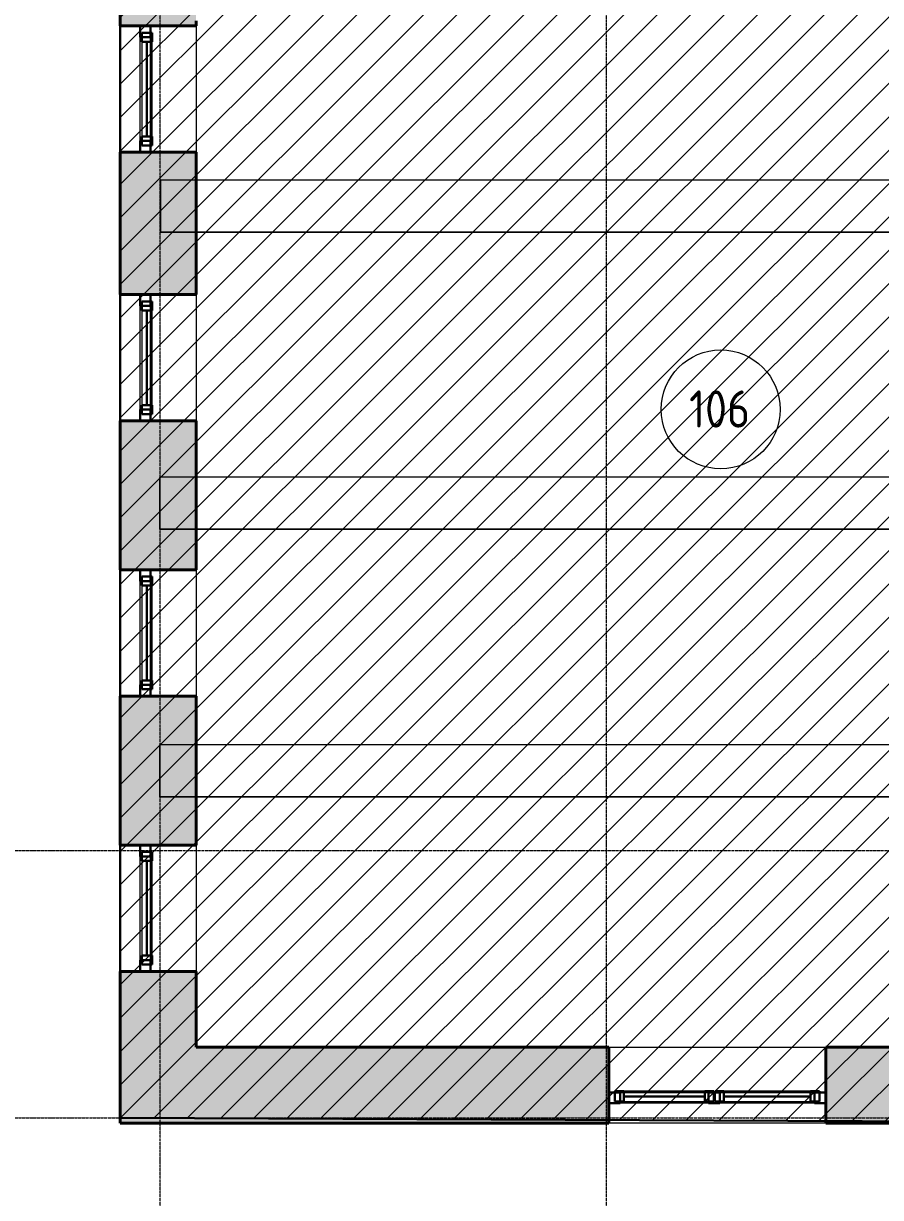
# Model space of a CAD drawing. Header units: millimetres. Extents: x -11886 to 379896, y -8130 to 47743.
# Drawn here: x -360 to 5404, y -229 to 7673 of the extents above; entities that cross this region are included whole.
import ezdxf

# ---------------------------------------------------------------- set-up
doc = ezdxf.new("R2010")
doc.units = ezdxf.units.MM
for name, pattern in [('ADSK_Линия сетки', [25, 20, -2.5, 0, -2.5]), ('ADSK_Сверху', [4.5, 3, -1.5]), ('ADSK_Снесено', [4.5, 3, -1.5])]:
    doc.linetypes.add(name, pattern=pattern)
for name, color, linetype, lineweight, true_color in [('_ Окна', 5, 'Continuous', 30, 0x0000ff), ('Витраж', 5, 'Continuous', 18, 0x0000ff), ('Окна', 5, 'Continuous', 18, 0x0000ff), ('Стены наружные', 1, 'ADSK_Снесено', 18, 0xff0000)]:
    doc.layers.add(name, color=color, linetype=linetype, lineweight=lineweight, true_color=true_color)
for name, color, linetype, lineweight in [('Каркас', 7, 'Continuous', 18), ('Марки помещений', 7, 'Continuous', 20), ('Оси', 7, 'Continuous', 9)]:
    doc.layers.add(name, color=color, linetype=linetype, lineweight=lineweight)
doc.styles.add('GOST Common_2', font='GOST_Common.ttf', dxfattribs={"width": 0.9, "height": 250})

# ---------------------------------------------------------------- blocks, each defined once
blk = doc.blocks.new('Прямоугольный импост - 70х20_56мм-1425354-01 План 1-го этажа маркировочный')
at = {"layer": 'Витраж', "color": 161, "linetype": 'ADSK_Сверху', "true_color": 0xaaaaff}
for p, q in [((495.5, 2143), (425.5, 2143)), ((425.5, 2067), (425.5, 2143)), ((495.5, 2067), (495.5, 2143)), ((425.5, 1293), (425.5, 1369)), ((495.5, 1293), (495.5, 1369)), ((425.5, 1293), (495.5, 1293))]:
    blk.add_line(p, q, dxfattribs=at)
blk = doc.blocks.new('Прямоугольный импост - 70х20_56мм-1257200-01 План 1-го этажа маркировочный')
at = {"layer": 'Витраж', "color": 161, "linetype": 'ADSK_Сверху', "true_color": 0xaaaaff}
for p, q in [((-76, 35), (0, 35)), ((0, 35), (0, -35)), ((0, -35), (-76, -35))]:
    blk.add_line(p, q, dxfattribs=at)
blk = doc.blocks.new('Прямоугольный импост - 70х20_56мм-1257201-01 План 1-го этажа маркировочный')
at = {"layer": 'Витраж', "color": 161, "linetype": 'ADSK_Сверху', "true_color": 0xaaaaff}
for p, q in [((0, 35), (-76, 35)), ((0, -35), (0, 35)), ((-76, -35), (0, -35))]:
    blk.add_line(p, q, dxfattribs=at)
blk = doc.blocks.new('Прямоугольный импост - 70х60мм-1425356-01 План 1-го этажа маркировочный')
at = {"layer": 'Витраж', "color": 161, "linetype": 'ADSK_Сверху', "true_color": 0xaaaaff}
for p, q in [((495.5, 7579.9), (425.5, 7579.9)), ((425.5, 6881.9), (425.5, 7579.9)), ((495.5, 6881.9), (495.5, 7579.9)), ((425.5, 6881.9), (495.5, 6881.9))]:
    blk.add_line(p, q, dxfattribs=at)
blk = doc.blocks.new('Прямоугольный импост - 70х20_56мм-1427660-01 План 1-го этажа маркировочный')
at = {"layer": 'Витраж', "color": 161, "linetype": 'ADSK_Сверху', "true_color": 0xaaaaff}
for p, q in [((45264.6, 355.2), (45264.6, 285.2)), ((45340.6, 355.2), (45264.6, 355.2)), ((45974.6, 355.2), (45936.6, 355.2)), ((45340.6, 285.2), (45264.6, 285.2)), ((45974.6, 285.2), (45936.6, 285.2))]:
    blk.add_line(p, q, dxfattribs=at)
blk = doc.blocks.new('Прямоугольный импост - 70х20_56мм-1427027-01 План 1-го этажа маркировочный')
at = {"layer": 'Витраж', "color": 161, "linetype": 'ADSK_Сверху', "true_color": 0xaaaaff}
for p, q in [((-76, 35), (0, 35)), ((0, 35), (0, -35)), ((0, -35), (-76, -35))]:
    blk.add_line(p, q, dxfattribs=at)
blk = doc.blocks.new('Прямоугольный импост - 70х20_56мм-1427028-01 План 1-го этажа маркировочный')
at = {"layer": 'Витраж', "color": 161, "linetype": 'ADSK_Сверху', "true_color": 0xaaaaff}
for p, q in [((0, 35), (-76, 35)), ((0, -35), (0, 35)), ((-76, -35), (0, -35))]:
    blk.add_line(p, q, dxfattribs=at)
blk = doc.blocks.new('Прямоугольный импост - 70х20_56мм-1228464-01 План 1-го этажа маркировочный')
at = {"layer": 'Витраж', "color": 161, "linetype": 'ADSK_Сверху', "true_color": 0xaaaaff}
for p, q in [((-4912.4, 43593.9), (-4912.4, 43523.9)), ((-4912.4, 43593.9), (-4836.4, 43593.9)), ((-4200.4, 43593.9), (-4162.4, 43593.9)), ((-4912.4, 43523.9), (-4836.4, 43523.9)), ((-4200.4, 43523.9), (-4162.4, 43523.9))]:
    blk.add_line(p, q, dxfattribs=at)
blk = doc.blocks.new('Прямоугольный импост - 70х76мм-1427026-01 План 1-го этажа маркировочный')
at = {"layer": 'Витраж', "color": 161, "linetype": 'ADSK_Сверху', "true_color": 0xaaaaff}
for p, q in [((-38, 35), (38, 35)), ((38, -35), (-38, -35))]:
    blk.add_line(p, q, dxfattribs=at)
blk = doc.blocks.new('Прямоугольный импост - 70х60мм-1427662-01 План 1-го этажа маркировочный')
at = {"layer": 'Витраж', "color": 161, "linetype": 'ADSK_Сверху', "true_color": 0xaaaaff}
for p, q in [((45340.6, 355.2), (45340.6, 285.2)), ((45936.6, 355.2), (45340.6, 355.2)), ((45936.6, 285.2), (45936.6, 355.2)), ((45936.6, 285.2), (45340.6, 285.2))]:
    blk.add_line(p, q, dxfattribs=at)
blk = doc.blocks.new('Прямоугольный импост - 70х60мм-1243863-01 План 1-го этажа маркировочный')
at = {"layer": 'Витраж', "color": 161, "linetype": 'ADSK_Сверху', "true_color": 0xaaaaff}
for p, q in [((1185.6, 43593.9), (1185.6, 43523.9)), ((1185.6, 43593.9), (1821.6, 43593.9)), ((1821.6, 43523.9), (1821.6, 43593.9)), ((1185.6, 43523.9), (1821.6, 43523.9))]:
    blk.add_line(p, q, dxfattribs=at)
blk = doc.blocks.new('Витраж-тент со смещением вовне - 60мм 30 сдвиг-1466941-01 План 1-го этажа маркировочный')
at = {"layer": '_ Окна'}
for p, q in [((-379, 25), (-379, -45)), ((-379, 25), (-319, 25)), ((-379, -45), (-379, 25)), ((-319, 25), (-319, -45)), ((379, 25), (319, 25)), ((319, 25), (319, -45)), ((379, -45), (379, 25)), ((379, -45), (379, 25)), ((-319, -45), (-379, -45)), ((-319, -10), (319, -10)), ((319, -45), (379, -45))]:
    blk.add_line(p, q, dxfattribs=at)
at = {"layer": 'Окна'}
for p, q in [((319, 25), (-319, 25)), ((-319, -45), (319, -45))]:
    blk.add_line(p, q, dxfattribs=at)
blk = doc.blocks.new('Прямоугольный импост - 70х20_56мм-1256354-01 План 1-го этажа маркировочный')
at = {"layer": 'Витраж', "lineweight": 30}
for p, q in [((-76, 35), (0, 35)), ((-76, -35), (-76, 35)), ((0, 35), (0, -35)), ((0, -35), (-76, -35))]:
    blk.add_line(p, q, dxfattribs=at)
blk = doc.blocks.new('Прямоугольный импост - 70х20_56мм-1256356-01 План 1-го этажа маркировочный')
at = {"layer": 'Витраж', "lineweight": 30}
for p, q in [((0, 35), (-76, 35)), ((-76, 35), (-76, -35)), ((0, -35), (0, 35)), ((-76, -35), (0, -35))]:
    blk.add_line(p, q, dxfattribs=at)
blk = doc.blocks.new('Прямоугольный импост - 70х60мм-V33-01 План 1-го этажа маркировочный')
at = {"layer": 'Витраж'}
for p, q in [((425.5, 1369), (425.5, 2067)), ((495.5, 2067), (495.5, 1369))]:
    blk.add_line(p, q, dxfattribs=at)
blk = doc.blocks.new('Прямоугольный импост - 70х20_56мм-V34-01 План 1-го этажа маркировочный')
at = {"layer": 'Витраж', "lineweight": 30}
for p, q in [((-76, 35), (0, 35)), ((-76, -35), (-76, 35)), ((0, 35), (0, -35)), ((0, -35), (-76, -35))]:
    blk.add_line(p, q, dxfattribs=at)
blk = doc.blocks.new('Прямоугольный импост - 70х20_56мм-V35-01 План 1-го этажа маркировочный')
at = {"layer": 'Витраж', "lineweight": 30}
for p, q in [((0, 35), (-76, 35)), ((-76, 35), (-76, -35)), ((0, -35), (0, 35)), ((-76, -35), (0, -35))]:
    blk.add_line(p, q, dxfattribs=at)
blk = doc.blocks.new('Витраж-тент со смещением вовне - 60мм 34 сдвиг-1466945-01 План 1-го этажа маркировочный')
at = {"layer": '_ Окна'}
for p, q in [((-352, 25), (-352, -45)), ((-352, 25), (-292, 25)), ((-352, -45), (-352, 25)), ((-292, 25), (-292, -45)), ((352, 25), (292, 25)), ((292, 25), (292, -45)), ((352, -45), (352, 25)), ((352, -45), (352, 25)), ((-292, -45), (-352, -45)), ((-292, -10), (292, -10)), ((292, -45), (352, -45))]:
    blk.add_line(p, q, dxfattribs=at)
at = {"layer": 'Окна'}
for p, q in [((292, 25), (-292, 25)), ((-292, -45), (292, -45))]:
    blk.add_line(p, q, dxfattribs=at)
blk = doc.blocks.new('Прямоугольный импост - 70х20_56мм-V187-01 План 1-го этажа маркировочный')
at = {"layer": 'Витраж', "lineweight": 30}
for p, q in [((-76, 35), (0, 35)), ((-76, -35), (-76, 35)), ((0, 35), (0, -35)), ((0, -35), (-76, -35))]:
    blk.add_line(p, q, dxfattribs=at)
blk = doc.blocks.new('Прямоугольный импост - 70х20_56мм-V188-01 План 1-го этажа маркировочный')
at = {"layer": 'Витраж', "lineweight": 30}
for p, q in [((0, 35), (-76, 35)), ((-76, 35), (-76, -35)), ((0, -35), (0, 35)), ((-76, -35), (0, -35))]:
    blk.add_line(p, q, dxfattribs=at)
blk = doc.blocks.new('Витраж-тент со смещением вовне - 60мм 34 сдвиг-1466955-01 План 1-го этажа маркировочный')
at = {"layer": '_ Окна'}
for p, q in [((-332, 25), (-332, -45)), ((-332, 25), (-272, 25)), ((-332, -45), (-332, 25)), ((-272, 25), (-272, -45)), ((332, 25), (272, 25)), ((272, 25), (272, -45)), ((332, -45), (332, 25)), ((332, -45), (332, 25)), ((-272, -45), (-332, -45)), ((-272, -10), (272, -10)), ((272, -45), (332, -45))]:
    blk.add_line(p, q, dxfattribs=at)
at = {"layer": 'Окна'}
for p, q in [((272, 25), (-272, 25)), ((-272, -45), (272, -45))]:
    blk.add_line(p, q, dxfattribs=at)
blk = doc.blocks.new('Прямоугольный импост - 70х60мм-V171-01 План 1-го этажа маркировочный')
at = {"layer": 'Витраж'}
for p, q in [((45340.6, 355.2), (45936.6, 355.2)), ((45936.6, 285.2), (45340.6, 285.2))]:
    blk.add_line(p, q, dxfattribs=at)
blk = doc.blocks.new('Прямоугольный импост - 70х60мм-V55-01 План 1-го этажа маркировочный')
at = {"layer": 'Витраж'}
for p, q in [((-4836.4, 43593.9), (-4200.4, 43593.9)), ((-4200.4, 43523.9), (-4836.4, 43523.9))]:
    blk.add_line(p, q, dxfattribs=at)
blk = doc.blocks.new('Прямоугольный импост - 70х76мм-V189-01 План 1-го этажа маркировочный')
at = {"layer": 'Витраж', "lineweight": 30}
for p, q in [((-38, 35), (38, 35)), ((-38, -35), (-38, 35)), ((38, 35), (38, -35)), ((38, -35), (-38, -35))]:
    blk.add_line(p, q, dxfattribs=at)
blk = doc.blocks.new('ADSK_Марка_Помещение_ОдноЗначение - Номер-247393-01 План 1-го этажа маркировочный')
at = {"layer": 'Марки помещений'}
blk.add_circle((0, 0), 4, dxfattribs=at)

msp = doc.modelspace()

# ---------------------------------------------------------------- hatches: boundary and pattern name
at = {"lineweight": 13, "true_color": 0x636466, "transparency": 33554559}
h = msp.add_hatch(dxfattribs=at)
h.set_pattern_fill('ANSI31', color=251, scale=50)
h.set_pattern_definition([(45, (0, 84876.59), (-112.2532, 112.2532), [])])
h.paths.add_polyline_path([(49933.4, 8532.3), (56213.95, 8532.3), (56032.62, 43759.21), (46033.21, 43759.21), (46033.21, 20934.06), (46719.85, 20904.57), (46719.85, 10918.4), (782.6, 10918.4), (771.13, 8529.25), (290.5, 8529.25), (290.5, 306.79), (8273, 272.02), (8273, 2186.48), (18972.64, 2186.48), (18972.64, -2732.57), (31336.4, -2732.57), (31336.4, 2185.74), (42036.93, 2106.79), (42036.93, 150.23), (49933.4, 150.23)])
at = {"layer": 'Стены наружные', "linetype": 'Continuous', "true_color": 0xc0c0c0}
h = msp.add_hatch(color=9, dxfattribs=at)
h.paths.add_polyline_path([(800.5, 272.02), (800.5, 1293.01), (290.5, 1293.01), (290.5, 272.02), (642.36, 272.02)])
h.paths.add_polyline_path([(630.78, 2143.01), (800.5, 2143.01), (800.5, 3145.88), (290.5, 3145.88), (290.5, 2143.01)])
h.paths.add_polyline_path([(637.69, 3995.88), (800.5, 3995.88), (800.5, 4997.91), (290.5, 4997.91), (290.5, 3995.88), (630.78, 3995.88)])
h.paths.add_polyline_path([(290.5, 5847.91), (800.5, 5847.91), (800.5, 6805.89), (290.5, 6805.89)])
h.paths.add_polyline_path([(800.5, 7655.89), (800.5, 8529.25), (290.5, 8529.25), (290.5, 7655.89), (632.54, 7655.89)])
h = msp.add_hatch(color=9, dxfattribs=at)
h.paths.add_polyline_path([(5505.95, 272.02), (8273, 272.02), (8273, 782.02), (5035.8, 782.02), (5035.8, 272.02)])
h.paths.add_polyline_path([(800.5, 272.02), (3575.8, 272.02), (3575.8, 782.02), (800.5, 782.02), (800.5, 610.21)])

# ---------------------------------------------------------------- linework, layer by layer
at = {"color": 251, "lineweight": 30, "true_color": 0x636466}
msp.add_lwpolyline([(46033.21, 20934.06), (46033.21, 43759.21), (56032.62, 43759.21), (56213.95, 8532.3), (49933.4, 8532.3), (49933.4, 150.23), (42036.93, 150.23), (42036.93, 2106.79), (31235.97, 2186.48), (31336.4, 2185.74), (31336.4, -2732.57), (18972.64, -2732.57), (18972.64, 2186.48), (8273, 2186.48), (8273, 272.02), (290.5, 306.79), (290.5, 8529.25)], dxfattribs=at)
at = {"layer": 'Каркас', "color": 253, "linetype": 'ADSK_Сверху', "true_color": 0xb2b2b2}
for p, q in [((561.63, 6268.4), (561.63, 6618.4)), ((7763.4, 6618.4), (561.63, 6618.4)), ((561.63, 6268.4), (7763.4, 6268.4)), ((556.63, 4268.4), (556.63, 4618.4)), ((7758.4, 4618.4), (556.63, 4618.4)), ((556.63, 4268.4), (7758.4, 4268.4)), ((556.24, 2468.4), (556.24, 2818.4)), ((7758.4, 2818.4), (556.24, 2818.4)), ((556.24, 2468.4), (7758.4, 2468.4))]:
    msp.add_line(p, q, dxfattribs=at)
at = {"layer": 'Каркас', "color": 253, "linetype": 'ADSK_Сверху', "true_color": 0xaaaaaa}
for p, q in [((561.63, 6618.4), (561.63, 6268.4)), ((7763.4, 6618.4), (561.63, 6618.4)), ((7763.4, 6268.4), (561.63, 6268.4)), ((556.63, 4618.4), (556.63, 4268.4)), ((7758.4, 4618.4), (556.63, 4618.4)), ((7758.4, 4268.4), (556.63, 4268.4)), ((556.24, 2818.4), (556.24, 2468.4)), ((7758.4, 2818.4), (556.24, 2818.4)), ((7758.4, 2468.4), (556.24, 2468.4))]:
    msp.add_line(p, q, dxfattribs=at)
at = {"layer": 'Оси', "linetype": 'ADSK_Линия сетки'}
for p, q in [((559.91, -7330.38), (559.91, 44421.85)), ((3559.91, -7330.38), (3559.91, 44421.85)), ((-11086.22, 2106.79), (57141.72, 2106.79)), ((-11086.22, 306.79), (57141.72, 306.79))]:
    msp.add_line(p, q, dxfattribs=at)
at = {"layer": 'Стены наружные', "color": 18, "linetype": 'Continuous', "lineweight": 40, "true_color": 0x000000}
for p, q in [((290.5, 8529.25), (290.5, 7655.89)), ((800.5, 7655.89), (800.5, 7689.39)), ((290.5, 7655.89), (800.5, 7655.89)), ((290.5, 6805.89), (290.5, 5847.91)), ((800.5, 6805.89), (290.5, 6805.89)), ((800.5, 5847.91), (800.5, 6805.89)), ((290.5, 5847.91), (800.5, 5847.91)), ((290.5, 4997.91), (290.5, 3995.88)), ((800.5, 4997.91), (290.5, 4997.91)), ((800.5, 3995.88), (800.5, 4997.91)), ((290.5, 3995.88), (800.5, 3995.88)), ((290.5, 3145.88), (290.5, 2143.01)), ((800.5, 3145.88), (290.5, 3145.88)), ((800.5, 2143.01), (800.5, 3145.88)), ((290.5, 2143.01), (800.5, 2143.01)), ((290.5, 1293.01), (290.5, 272.02)), ((800.5, 1293.01), (290.5, 1293.01)), ((800.5, 782.02), (800.5, 1293.01)), ((3575.8, 782.02), (800.5, 782.02)), ((3575.8, 272.02), (3575.8, 782.02)), ((7763, 782.02), (5035.8, 782.02)), ((5035.8, 782.02), (5035.8, 272.02)), ((290.5, 272.02), (3575.8, 272.02)), ((5035.8, 272.02), (8273, 272.02))]:
    msp.add_line(p, q, dxfattribs=at)
at = {"layer": 'Стены наружные', "color": 18, "linetype": 'Continuous', "true_color": 0x000000}
for p, q in [((290.5, 6805.89), (290.5, 7655.89)), ((800.5, 7655.89), (800.5, 6805.89)), ((290.5, 4997.91), (290.5, 5847.91)), ((800.5, 5847.91), (800.5, 4997.91)), ((290.5, 3145.88), (290.5, 3995.88)), ((800.5, 3995.88), (800.5, 3145.88)), ((290.5, 1293.01), (290.5, 2143.01)), ((800.5, 2143.01), (800.5, 1293.01)), ((3575.8, 782.02), (5035.8, 782.02)), ((5035.8, 272.02), (3575.8, 272.02))]:
    msp.add_line(p, q, dxfattribs=at)

# ---------------------------------------------------------------- block references
at = {"layer": '_ Окна'}
for name, p, rotation in [('Витраж-тент со смещением вовне - 60мм 30 сдвиг-1466941-01 План 1-го этажа маркировочный', (460.5, 7230.89), 89.99999999999993), ('Витраж-тент со смещением вовне - 60мм 30 сдвиг-1466941-01 План 1-го этажа маркировочный', (460.5, 5422.91), 89.99999999999993), ('Витраж-тент со смещением вовне - 60мм 30 сдвиг-1466941-01 План 1-го этажа маркировочный', (460.5, 3570.88), 89.99999999999993), ('Витраж-тент со смещением вовне - 60мм 30 сдвиг-1466941-01 План 1-го этажа маркировочный', (460.5, 1718.01), 89.99999999999993), ('Витраж-тент со смещением вовне - 60мм 34 сдвиг-1466955-01 План 1-го этажа маркировочный', (3949.8, 442.02), 180), ('Витраж-тент со смещением вовне - 60мм 34 сдвиг-1466945-01 План 1-го этажа маркировочный', (4641.8, 442.02), 180)]:
    msp.add_blockref(name, p, dxfattribs=dict(at, rotation=rotation))
at = {"layer": 'Витраж', "color": 161, "linetype": 'ADSK_Сверху', "true_color": 0xaaaaff}
for name, p in [('Прямоугольный импост - 70х20_56мм-1425354-01 План 1-го этажа маркировочный', (0, 5512.89)), ('Прямоугольный импост - 70х60мм-1425356-01 План 1-го этажа маркировочный', (0, 0)), ('Прямоугольный импост - 70х20_56мм-1425354-01 План 1-го этажа маркировочный', (0, 3704.9)), ('Прямоугольный импост - 70х60мм-1425356-01 План 1-го этажа маркировочный', (0, -1807.99)), ('Прямоугольный импост - 70х20_56мм-1425354-01 План 1-го этажа маркировочный', (0, 1852.87)), ('Прямоугольный импост - 70х60мм-1425356-01 План 1-го этажа маркировочный', (0, -3660.01)), ('Прямоугольный импост - 70х20_56мм-1425354-01 План 1-го этажа маркировочный', (0, 0)), ('Прямоугольный импост - 70х60мм-1425356-01 План 1-го этажа маркировочный', (0, -5512.89)), ('Прямоугольный импост - 70х20_56мм-1427660-01 План 1-го этажа маркировочный', (-41688.78, 121.79)), ('Прямоугольный импост - 70х60мм-1427662-01 План 1-го этажа маркировочный', (-41688.78, 121.79)), ('Прямоугольный импост - 70х20_56мм-1427028-01 План 1-го этажа маркировочный', (5035.8, 442.02))]:
    msp.add_blockref(name, p, dxfattribs=at)
at = {"layer": 'Витраж', "color": 161, "linetype": 'ADSK_Сверху', "true_color": 0xaaaaff, "extrusion": (0, 0, -1), "rotation": 90.00000000000007}
for p in [(-460.5, 7655.89), (-460.5, 5847.91), (-460.5, 3995.88), (-460.5, 2143.01)]:
    msp.add_blockref('Прямоугольный импост - 70х20_56мм-1257200-01 План 1-го этажа маркировочный', p, dxfattribs=at)
at = {"layer": 'Витраж', "extrusion": (0, 0, -1), "rotation": 90.00000000000007}
for name, p in [('Прямоугольный импост - 70х20_56мм-V34-01 План 1-го этажа маркировочный', (-460.5, 7655.89)), ('Прямоугольный импост - 70х20_56мм-1256354-01 План 1-го этажа маркировочный', (-460.5, 5847.91)), ('Прямоугольный импост - 70х20_56мм-1256354-01 План 1-го этажа маркировочный', (-460.5, 3995.88)), ('Прямоугольный импост - 70х20_56мм-1256354-01 План 1-го этажа маркировочный', (-460.5, 2143.01))]:
    msp.add_blockref(name, p, dxfattribs=at)
at = {"layer": 'Витраж'}
for name, p in [('Прямоугольный импост - 70х60мм-V33-01 План 1-го этажа маркировочный', (0, 5512.89)), ('Прямоугольный импост - 70х60мм-V33-01 План 1-го этажа маркировочный', (0, 3704.9)), ('Прямоугольный импост - 70х60мм-V33-01 План 1-го этажа маркировочный', (0, 1852.87)), ('Прямоугольный импост - 70х60мм-V33-01 План 1-го этажа маркировочный', (0, 0)), ('Прямоугольный импост - 70х60мм-V171-01 План 1-го этажа маркировочный', (-41688.78, 121.79)), ('Прямоугольный импост - 70х20_56мм-V188-01 План 1-го этажа маркировочный', (5035.8, 442.02))]:
    msp.add_blockref(name, p, dxfattribs=at)
at = {"layer": 'Витраж', "color": 161, "linetype": 'ADSK_Сверху', "true_color": 0xaaaaff}
for name, p, rotation in [('Прямоугольный импост - 70х20_56мм-1257201-01 План 1-го этажа маркировочный', (460.5, 6805.89), 269.9999999999999), ('Прямоугольный импост - 70х20_56мм-1257201-01 План 1-го этажа маркировочный', (460.5, 4997.91), 269.9999999999999), ('Прямоугольный импост - 70х20_56мм-1257201-01 План 1-го этажа маркировочный', (460.5, 3145.88), 269.9999999999999), ('Прямоугольный импост - 70х20_56мм-1257201-01 План 1-го этажа маркировочный', (460.5, 1293.01), 269.9999999999999), ('Прямоугольный импост - 70х20_56мм-1228464-01 План 1-го этажа маркировочный', (123.4, 44000.89), 180), ('Прямоугольный импост - 70х60мм-1243863-01 План 1-го этажа маркировочный', (6145.44, 44000.89), 180)]:
    msp.add_blockref(name, p, dxfattribs=dict(at, rotation=rotation))
at = {"layer": 'Витраж'}
for name, p, rotation in [('Прямоугольный импост - 70х20_56мм-V35-01 План 1-го этажа маркировочный', (460.5, 6805.89), 269.9999999999999), ('Прямоугольный импост - 70х20_56мм-1256356-01 План 1-го этажа маркировочный', (460.5, 4997.91), 269.9999999999999), ('Прямоугольный импост - 70х20_56мм-1256356-01 План 1-го этажа маркировочный', (460.5, 3145.88), 269.9999999999999), ('Прямоугольный импост - 70х20_56мм-1256356-01 План 1-го этажа маркировочный', (460.5, 1293.01), 269.9999999999999), ('Прямоугольный импост - 70х60мм-V55-01 План 1-го этажа маркировочный', (123.4, 44000.89), 180)]:
    msp.add_blockref(name, p, dxfattribs=dict(at, rotation=rotation))
at = {"layer": 'Витраж', "color": 161, "linetype": 'ADSK_Сверху', "true_color": 0xaaaaff, "extrusion": (0, 0, -1)}
for name, p in [('Прямоугольный импост - 70х20_56мм-1427027-01 План 1-го этажа маркировочный', (-3575.8, 442.02)), ('Прямоугольный импост - 70х76мм-1427026-01 План 1-го этажа маркировочный', (-4285.8, 442.02))]:
    msp.add_blockref(name, p, dxfattribs=at)
at = {"layer": 'Витраж', "extrusion": (0, 0, -1)}
for name, p in [('Прямоугольный импост - 70х20_56мм-V187-01 План 1-го этажа маркировочный', (-3575.8, 442.02)), ('Прямоугольный импост - 70х76мм-V189-01 План 1-го этажа маркировочный', (-4285.8, 442.02))]:
    msp.add_blockref(name, p, dxfattribs=at)
at = {"layer": 'Марки помещений', "xscale": 99.99999999999993, "yscale": 99.99999999999993, "zscale": 99.99999999999993}
msp.add_blockref('ADSK_Марка_Помещение_ОдноЗначение - Номер-247393-01 План 1-го этажа маркировочный', (4328.86, 5075.35), dxfattribs=at)

# ---------------------------------------------------------------- texts
at = {"layer": 'Марки помещений', "lineweight": 9, "insert": (4116.46, 5203.07), "char_height": 250, "width": 526.7087, "attachment_point": 1, "style": 'GOST Common_2'}
msp.add_mtext('106', dxfattribs=at)

doc.saveas('drawing.dxf')
